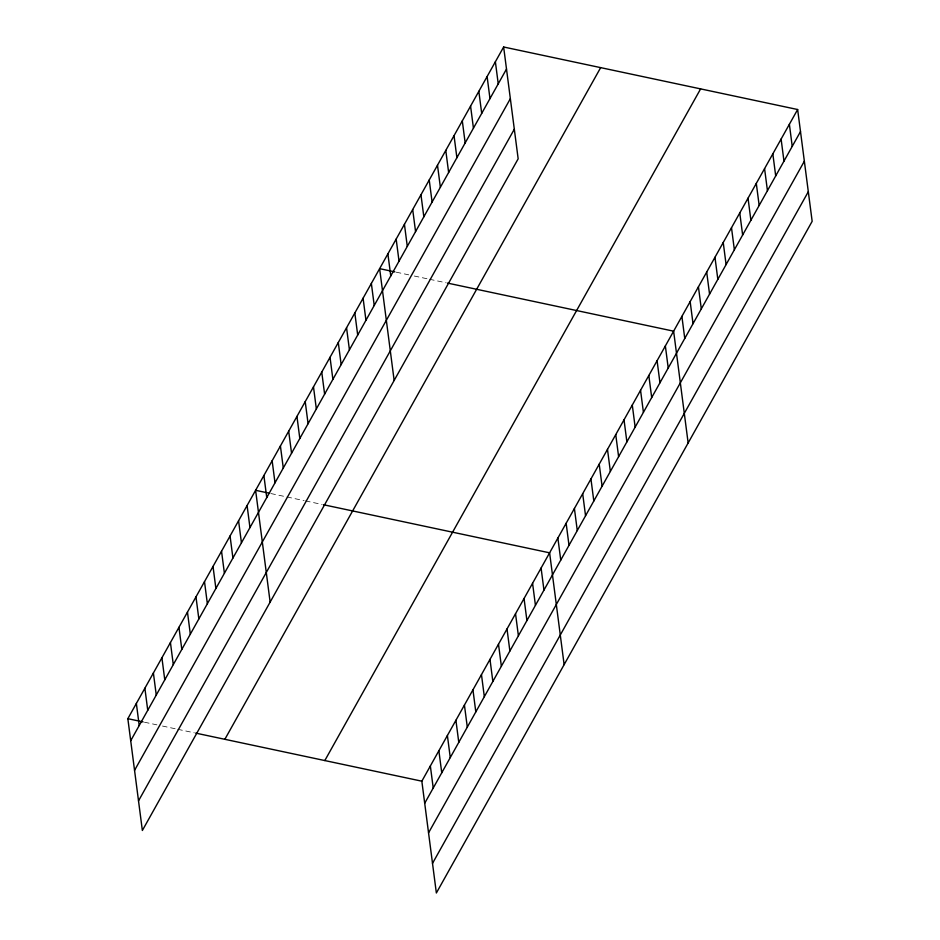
<?xml version="1.0" encoding="UTF-8"?>
<svg xmlns="http://www.w3.org/2000/svg" width="940" height="940" viewBox="0 0 940 940"><rect width="100%" height="100%" fill="white"/><g stroke="black" fill="none" stroke-linecap="round" stroke-linejoin="round"><path stroke-width="0.7" stroke-dasharray="4.7 3.53" d="M396.257 272.189L408.736 274.844M414.281 276.019L428.135 278.969M429.521 279.262L446.159 282.799M270.861 493.547L304.125 500.621M305.512 500.914L322.138 504.451M144.466 722.214L156.945 724.857M162.491 726.044L176.344 728.982M177.731 729.287L194.368 732.824"/><path stroke-width="1.41" d="M503.64 47L518.163 158.813L142.363 830.478L127.84 718.677L503.64 47L797.637 109.522L812.16 221.323L436.36 893L421.837 781.187L797.637 109.522M130.707 740.732L506.507 69.055M134.549 770.354L510.349 98.677M138.509 800.868L514.321 129.191M224.86 739.298L600.66 67.633M324.817 760.554L700.617 88.889M424.704 803.254L800.504 131.577M428.546 832.864L804.358 161.198M432.506 863.378L808.318 191.713M394.87 271.895L379.631 268.652L394.154 380.465M447.546 283.093L673.627 331.174L688.15 442.975M269.475 493.253L255.609 490.304L270.132 602.117M323.524 504.745L549.606 552.826L564.129 664.627M127.84 718.677L143.08 721.908M195.755 733.118L421.837 781.187M789.377 124.291L792.232 146.358M781.105 139.073L783.972 161.128M772.833 153.843L775.7 175.909M764.573 168.624L767.44 190.679M756.3 183.406L759.168 205.461M748.029 198.175L750.895 220.242M739.768 212.957L742.635 235.012M731.496 227.727L734.363 249.793M723.236 242.508L726.091 264.563M714.964 257.29L717.831 279.345M706.692 272.06L709.559 294.126M698.432 286.841L701.299 308.896M690.16 301.611L693.027 323.677M681.888 316.392L684.755 338.447M665.356 345.944L668.223 368.01M657.095 360.725L659.951 382.78M648.823 375.495L651.69 397.561M640.551 390.276L643.418 412.331M632.291 405.058L635.146 427.113M624.019 419.828L626.886 441.894M615.747 434.609L618.614 456.664M607.487 449.379L610.354 471.445M599.215 464.16L602.082 486.215M590.943 478.942L593.81 500.997M582.683 493.712L585.549 515.778M574.411 508.493L577.278 530.548M566.15 523.263L569.005 545.329M557.878 538.044L560.745 560.099M495.38 61.782L498.235 83.836M487.108 76.551L489.975 98.618M541.087 568.042L543.955 590.109M478.836 91.333L481.703 113.388M470.576 106.103L473.443 128.169M532.569 583.27L535.436 605.325M462.304 120.884L465.171 142.939M524.05 598.498L526.917 620.553M454.032 135.666L456.899 157.72M515.531 613.714L518.398 635.781M445.772 150.435L448.639 172.502M507.013 628.942L509.88 651.009M437.5 165.217L440.366 187.272M498.505 644.17L501.361 666.225M429.228 179.987L432.095 202.053M489.987 659.386L492.842 681.453M420.967 194.768L423.834 216.823M481.468 674.615L484.323 696.681M412.695 209.55L415.562 231.604M472.949 689.843L475.805 711.897M404.435 224.319L407.29 246.386M464.43 705.07L467.298 727.125M396.163 239.101L399.03 261.156M455.912 720.287L458.779 742.353M387.891 253.871L390.758 275.937M447.393 735.515L450.26 757.581M438.874 750.743L441.741 772.798M371.359 283.434L374.226 305.488M430.356 765.959L433.223 788.025M363.087 298.203L365.954 320.27M354.827 312.985L357.694 335.039M346.555 327.755L349.421 349.821M338.294 342.536L341.149 364.591M330.022 357.318L332.889 379.372M321.75 372.087L324.617 394.154M313.49 386.869L316.345 408.923M305.218 401.639L308.085 423.705M296.946 416.42L299.813 438.475M288.686 431.202L291.553 453.256M280.414 445.971L283.281 468.038M272.142 460.753L275.009 482.808M263.882 475.522L266.749 497.589M247.091 505.532L249.958 527.587M238.572 520.748L241.439 542.815M230.053 535.976L232.92 558.043M221.535 551.204L224.401 573.259M213.016 566.432L215.883 588.487M204.497 581.649L207.364 603.715M195.978 596.877L198.845 618.931M187.471 612.105L190.326 634.159M178.953 627.321L181.808 649.387M170.434 642.549L173.289 664.615M161.915 657.777L164.77 679.832M153.396 672.993L156.263 695.059M144.877 688.221L147.744 710.288M136.359 703.449L139.226 725.504"/></g></svg>
